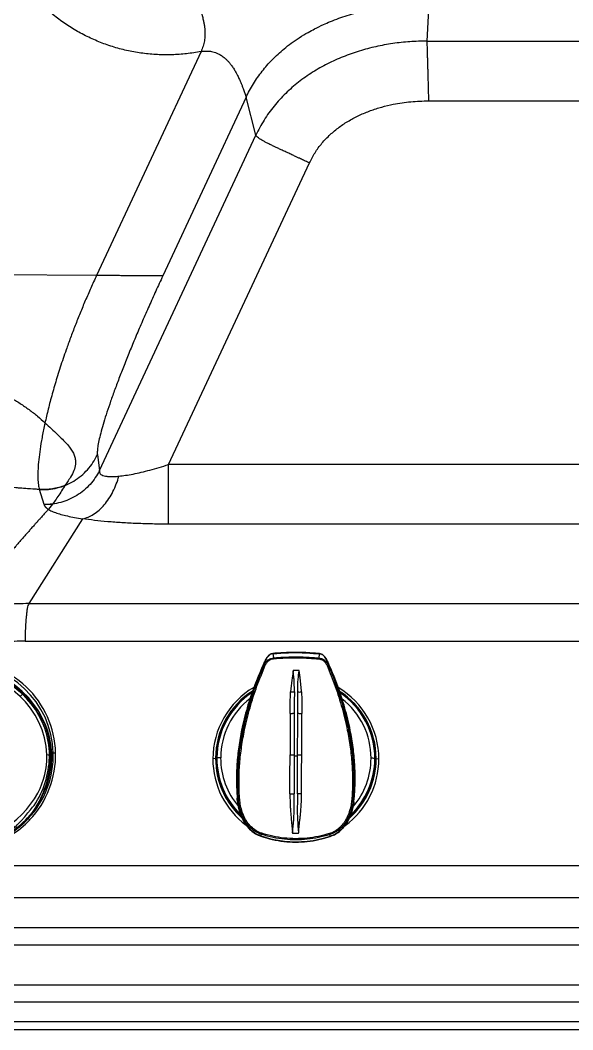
# Model space of a CAD drawing. Extents: x 943 to 1030, y 781 to 934.
# Drawn here: x 973.1 to 986.79, y 803.35 to 828.39 of the extents above; entities that cross this region are included whole.
import ezdxf

# ---------------------------------------------------------------- set-up
doc = ezdxf.new("R2010")
doc.units = 0
doc.header["$MEASUREMENT"] = 0
doc.layers.add('1', color=4, linetype='Continuous')
doc.layers.add('DIM', color=3, linetype='Continuous')

# ---------------------------------------------------------------- blocks, each defined once
blk = doc.blocks.new('DV')
at = {"layer": '1', "linetype": 'Continuous', "lineweight": 25}
for p, q in [((166.315, 80.099), (166.326, 79.993)), ((167.457, 79.99), (167.468, 80.095)), ((166.079, 79.819), (166.076, 79.82)), ((166.095, 79.818), (166.079, 79.819)), ((167.686, 79.812), (167.703, 79.814)), ((167.703, 79.814), (167.705, 79.814)), ((164.895, 77.502), (164.826, 77.488)), ((164.916, 77.512), (164.895, 77.508)), ((164.924, 77.513), (164.925, 77.513)), ((168.841, 77.5), (168.842, 77.499)), ((168.872, 77.495), (168.85, 77.5)), ((168.872, 77.502), (168.94, 77.488)), ((165.428, 76.517), (165.439, 76.432)), ((165.428, 76.517), (165.428, 76.516)), ((165.428, 76.516), (165.428, 76.516)), ((165.437, 76.52), (165.434, 76.519)), ((165.455, 76.526), (165.437, 76.52)), ((165.437, 76.432), (165.438, 76.431)), ((168.322, 76.51), (168.304, 76.517)), ((168.32, 76.427), (168.331, 76.507)), ((168.322, 76.51), (168.325, 76.509)), ((168.322, 76.426), (168.322, 76.427)), ((168.331, 76.506), (168.331, 76.506)), ((166.02, 75.579), (166.031, 75.616)), ((166.951, 75.639), (166.802, 75.64)), ((167.733, 75.573), (167.722, 75.611)), ((166.018, 75.572), (166.018, 75.571)), ((167.735, 75.566), (167.735, 75.565))]:
    blk.add_line(p, q, dxfattribs=at)
for centre, radius, start, end in [((166.83, 80.015), 0.505, 182.4763, 184.8952), ((166.949, 80.015), 0.509, 354.7119, 357.1113), ((166.092, 79.743), 0.0749, 62.9641, 87.7604), ((167.689, 79.737), 0.0749, 91.8444, 116.6436), ((166.88, 77.488), 2.054, 120.2369, 179.9842), ((166.88, 77.501), 1.985, 122.2296, 179.9864), ((166.88, 77.501), 1.985, 122.2143, 179.8051), ((166.88, 77.505), 1.964, 123.0293, 179.8054), ((166.88, 77.505), 1.956, 123.3355, 179.792), ((166.88, 77.506), 1.954, 123.3899, 179.792), ((166.886, 77.488), 2.054, 0.0147, 59.4202), ((166.886, 77.501), 1.985, 0.0135, 57.32), ((166.886, 77.501), 1.985, 359.8322, 57.3081), ((166.886, 77.505), 1.964, 359.832, 56.6617), ((166.886, 77.505), 1.956, 359.8183, 56.325), ((166.886, 77.506), 1.954, 359.8183, 56.2654), ((166.88, 77.51), 1.859, 127.3862, 179.7952), ((166.886, 77.51), 1.859, 359.8174, 52.3351), ((166.879, 77.489), 2.053, 180.0117, 233.2396), ((166.879, 77.502), 1.985, 179.8272, 228.1698), ((166.879, 77.502), 1.985, 180.0085, 228.1965), ((166.879, 77.506), 1.963, 179.8268, 226.5217), ((166.879, 77.506), 1.955, 179.813, 225.6786), ((165.002, 76.736), 0.781, 88.6136, 95.5978), ((166.879, 77.506), 1.954, 179.813, 225.5748), ((166.879, 77.51), 1.859, 179.8113, 220.2997), ((166.887, 77.489), 2.053, 306.4048, 359.9882), ((166.887, 77.502), 1.985, 311.8154, 359.9915), ((166.887, 77.502), 1.985, 311.7948, 359.8103), ((166.887, 77.506), 1.964, 312.9802, 359.8106), ((166.887, 77.506), 1.954, 313.6278, 359.7972), ((166.887, 77.506), 1.955, 313.7279, 359.7972), ((166.887, 77.51), 1.859, 319.6043, 359.7996), ((168.759, 76.722), 0.782, 84.0165, 90.9963), ((165.464, 76.803), 0.276, 268.2188, 274.7708), ((168.297, 76.793), 0.277, 264.8422, 271.3928), ((166.37, 75.536), 0.349, 161.9807, 166.6446), ((167.38, 75.532), 0.352, 12.9954, 17.6299), ((166.885, 78.086), 2.652, 250.9584, 288.6531)]:
    blk.add_arc(centre, radius, start, end, dxfattribs=at)
for points, knots in [([(167.469, 80.1), (167.341, 80.11), (167.085, 80.131), (166.699, 80.132), (166.443, 80.113), (166.315, 80.104)], [0, 0, 0, 0, 0.333334, 0.666666, 1, 1, 1, 1]), ([(166.315, 80.099), (166.443, 80.109), (166.699, 80.128), (167.085, 80.126), (167.34, 80.106), (167.468, 80.095)], [0, 0, 0, 0, 0.333567, 0.666433, 1, 1, 1, 1]), ([(166.315, 80.104), (166.298, 80.1), (166.264, 80.094), (166.207, 80.058), (166.154, 79.995), (166.11, 79.908), (166.084, 79.85), (166.071, 79.821)], [0, 0, 0, 0, 0.1296931, 0.2583196, 0.5098568, 0.7564497, 1, 1, 1, 1]), ([(166.315, 80.099), (166.3, 80.096), (166.268, 80.09), (166.227, 80.065), (166.191, 80.032), (166.159, 79.989), (166.131, 79.939), (166.104, 79.881), (166.086, 79.841), (166.076, 79.82)], [0, 0, 0, 0, 0.121666, 0.249536, 0.36718, 0.49951, 0.661947, 0.814942, 1, 1, 1, 1]), ([(166.095, 79.818), (166.11, 79.847), (166.138, 79.901), (166.202, 79.954), (166.265, 79.983), (166.306, 79.99), (166.326, 79.993)], [0, 0, 0, 0, 0.322452, 0.598474, 0.799022, 1, 1, 1, 1]), ([(166.126, 79.81), (166.138, 79.832), (166.16, 79.877), (166.21, 79.929), (166.268, 79.962), (166.307, 79.969), (166.327, 79.972)], [0, 0, 0, 0, 0.2817241, 0.5601293, 0.7795269, 1, 1, 1, 1]), ([(166.315, 80.097), (166.315, 80.099), (166.315, 80.102), (166.315, 80.104), (166.315, 80.104), (166.315, 80.104)], [0, 0, 0, 0, 0.592341, 0.841526, 1, 1, 1, 1]), ([(166.326, 79.993), (166.365, 79.997), (166.45, 80.005), (166.591, 80.013), (166.764, 80.02), (166.959, 80.02), (167.154, 80.014), (167.32, 80.003), (167.416, 79.994), (167.457, 79.99)], [0, 0, 0, 0, 0.103409, 0.228154, 0.374248, 0.560711, 0.743958, 0.890377, 1, 1, 1, 1]), ([(166.327, 79.972), (166.432, 79.98), (166.642, 79.996), (167.02, 80.001), (167.29, 79.981), (167.455, 79.968)], [0, 0, 0, 0, 0.280023, 0.560051, 1, 1, 1, 1]), ([(167.455, 79.968), (167.472, 79.965), (167.512, 79.958), (167.57, 79.926), (167.621, 79.872), (167.644, 79.828), (167.655, 79.804)], [0, 0, 0, 0, 0.1897963, 0.4446309, 0.7136823, 1, 1, 1, 1]), ([(167.457, 79.989), (167.476, 79.986), (167.515, 79.98), (167.563, 79.958), (167.599, 79.933), (167.621, 79.913), (167.654, 79.876), (167.671, 79.842), (167.686, 79.812)], [0, 0, 0, 0, 0.191711, 0.382754, 0.51862, 0.620987, 0.67746, 1, 1, 1, 1]), ([(167.468, 80.094), (167.468, 80.095), (167.469, 80.098), (167.469, 80.1), (167.469, 80.1), (167.469, 80.1)], [0, 0, 0, 0, 0.592225, 0.841483, 1, 1, 1, 1]), ([(167.705, 79.814), (167.696, 79.836), (167.678, 79.876), (167.651, 79.934), (167.623, 79.984), (167.592, 80.027), (167.562, 80.055), (167.536, 80.073), (167.507, 80.088), (167.484, 80.092), (167.468, 80.095)], [0, 0, 0, 0, 0.185139, 0.337997, 0.500348, 0.632707, 0.750256, 0.815704, 0.878396, 1, 1, 1, 1]), ([(167.711, 79.816), (167.698, 79.845), (167.672, 79.903), (167.629, 79.99), (167.576, 80.054), (167.519, 80.09), (167.486, 80.096), (167.469, 80.1)], [0, 0, 0, 0, 0.243547, 0.490143, 0.741681, 0.870306, 1, 1, 1, 1]), ([(166.071, 79.821), (165.996, 79.647), (165.847, 79.3), (165.67, 78.761), (165.544, 78.256), (165.463, 77.79), (165.419, 77.367), (165.403, 76.942), (165.42, 76.658), (165.428, 76.517)], [0, 0, 0, 0, 0.1666097, 0.3332423, 0.4998927, 0.624886, 0.7499141, 0.8749494, 1, 1, 1, 1]), ([(166.076, 79.82), (166.013, 79.674), (165.886, 79.382), (165.729, 78.931), (165.599, 78.471), (165.5, 77.996), (165.435, 77.51), (165.406, 77.014), (165.425, 76.684), (165.434, 76.519)], [0, 0, 0, 0, 0.140207, 0.280852, 0.42152, 0.561898, 0.708441, 0.854417, 1, 1, 1, 1]), ([(165.455, 76.526), (165.451, 76.594), (165.444, 76.729), (165.442, 76.93), (165.446, 77.13), (165.457, 77.327), (165.473, 77.523), (165.496, 77.716), (165.524, 77.908), (165.573, 78.186), (165.653, 78.547), (165.779, 78.985), (165.925, 79.409), (166.039, 79.682), (166.095, 79.818)], [0, 0, 0, 0, 0.0598715, 0.1191931, 0.1780014, 0.2363253, 0.2941862, 0.3515996, 0.4085752, 0.465118, 0.6011645, 0.7357735, 0.8687888, 1, 1, 1, 1]), ([(165.487, 76.527), (165.48, 76.668), (165.468, 76.95), (165.488, 77.373), (165.535, 77.793), (165.617, 78.256), (165.741, 78.758), (165.913, 79.293), (166.055, 79.637), (166.126, 79.81)], [0, 0, 0, 0, 0.124941, 0.249901, 0.374879, 0.499878, 0.666555, 0.833265, 1, 1, 1, 1]), ([(166.091, 79.814), (166.09, 79.814), (166.088, 79.815), (166.084, 79.816), (166.078, 79.818), (166.073, 79.82), (166.071, 79.821), (166.071, 79.821), (166.071, 79.821)], [0, 0, 0, 0, 0.0543809, 0.1480036, 0.4794721, 0.8239281, 0.9315517, 1, 1, 1, 1]), ([(166.814, 79.677), (166.814, 79.676), (166.814, 79.674), (166.814, 79.664), (166.81, 79.586), (166.775, 79.415), (166.761, 79.248), (166.753, 79.151)], [0, 0, 0, 0, 0.001608, 0.01565, 0.055891, 0.446078, 1, 1, 1, 1]), ([(166.816, 79.684), (166.816, 79.683), (166.816, 79.68), (166.815, 79.678), (166.814, 79.677)], [0, 0, 0, 0, 0.486281, 1, 1, 1, 1]), ([(166.846, 79.149), (166.846, 79.202), (166.846, 79.299), (166.841, 79.429), (166.832, 79.527), (166.823, 79.595), (166.818, 79.637), (166.816, 79.661), (166.815, 79.673), (166.815, 79.675), (166.815, 79.676), (166.814, 79.676), (166.814, 79.677), (166.814, 79.677), (166.814, 79.677)], [0, 0, 0, 0, 0.29921, 0.548793, 0.745255, 0.856192, 0.935511, 0.983296, 0.995489, 0.998696, 0.999583, 0.999849, 0.999939, 1, 1, 1, 1]), ([(166.965, 79.684), (166.94, 79.684), (166.89, 79.684), (166.841, 79.684), (166.816, 79.684)], [0, 0, 0, 0, 0.5000003, 1, 1, 1, 1]), ([(166.931, 79.149), (166.931, 79.255), (166.93, 79.431), (166.955, 79.606), (166.965, 79.676)], [0, 0, 0, 0, 0.6006265, 1, 1, 1, 1]), ([(166.965, 79.676), (166.965, 79.677), (166.965, 79.68), (166.965, 79.682), (166.965, 79.684)], [0, 0, 0, 0, 0.5, 1, 1, 1, 1]), ([(167.024, 79.15), (167.014, 79.261), (167.001, 79.413), (166.976, 79.58), (166.969, 79.64), (166.967, 79.662), (166.966, 79.669), (166.966, 79.673), (166.965, 79.675), (166.965, 79.676)], [0, 0, 0, 0, 0.632717, 0.860019, 0.958232, 0.975916, 0.985986, 0.994959, 1, 1, 1, 1]), ([(167.655, 79.804), (167.725, 79.632), (167.865, 79.287), (168.033, 78.75), (168.154, 78.248), (168.233, 77.784), (168.276, 77.363), (168.294, 76.94), (168.28, 76.659), (168.272, 76.518)], [0, 0, 0, 0, 0.16674, 0.333451, 0.500131, 0.625133, 0.750114, 0.87507, 1, 1, 1, 1]), ([(167.686, 79.812), (167.721, 79.729), (167.79, 79.563), (167.885, 79.307), (167.972, 79.05), (168.036, 78.835), (168.084, 78.663), (168.117, 78.533), (168.148, 78.401), (168.177, 78.268), (168.204, 78.134), (168.248, 77.885), (168.297, 77.515), (168.328, 77.019), (168.312, 76.685), (168.304, 76.517)], [0, 0, 0, 0, 0.080377, 0.161273, 0.242636, 0.321508, 0.361032, 0.400751, 0.440661, 0.480759, 0.521043, 0.561511, 0.704797, 0.850853, 1, 1, 1, 1]), ([(167.691, 79.808), (167.691, 79.809), (167.693, 79.809), (167.697, 79.811), (167.703, 79.813), (167.708, 79.815), (167.711, 79.816), (167.711, 79.816), (167.711, 79.816)], [0, 0, 0, 0, 0.054378, 0.147995, 0.479459, 0.823924, 0.93155, 1, 1, 1, 1]), ([(168.325, 76.509), (168.334, 76.648), (168.353, 76.929), (168.34, 77.35), (168.3, 77.774), (168.223, 78.24), (168.1, 78.748), (167.927, 79.29), (167.779, 79.64), (167.705, 79.814)], [0, 0, 0, 0, 0.122832, 0.248396, 0.371902, 0.49825, 0.66532, 0.832791, 1, 1, 1, 1]), ([(168.331, 76.507), (168.34, 76.649), (168.359, 76.932), (168.346, 77.357), (168.305, 77.781), (168.227, 78.247), (168.104, 78.753), (167.931, 79.293), (167.784, 79.642), (167.711, 79.816)], [0, 0, 0, 0, 0.12505, 0.250086, 0.375115, 0.500104, 0.666758, 0.833391, 1, 1, 1, 1]), ([(166.741, 78.618), (166.741, 78.707), (166.741, 78.885), (166.749, 79.062), (166.753, 79.151)], [0, 0, 0, 0, 0.500184, 1, 1, 1, 1]), ([(166.753, 79.151), (166.77, 79.15), (166.804, 79.148), (166.832, 79.149), (166.846, 79.149)], [0, 0, 0, 0, 0.500027, 1, 1, 1, 1]), ([(166.846, 79.149), (166.845, 79.046), (166.845, 78.871), (166.844, 78.694), (166.844, 78.622)], [0, 0, 0, 0, 0.594026, 1, 1, 1, 1]), ([(166.929, 78.622), (166.93, 78.694), (166.93, 78.871), (166.931, 79.046), (166.931, 79.149)], [0, 0, 0, 0, 0.407814, 1, 1, 1, 1]), ([(166.931, 79.149), (166.945, 79.149), (166.973, 79.147), (167.007, 79.149), (167.024, 79.15)], [0, 0, 0, 0, 0.499972, 1, 1, 1, 1]), ([(167.024, 79.15), (167.027, 79.061), (167.034, 78.884), (167.033, 78.706), (167.032, 78.617)], [0, 0, 0, 0, 0.499816, 1, 1, 1, 1]), ([(166.741, 78.618), (166.741, 78.447), (166.74, 78.106), (166.739, 77.763), (166.738, 77.592)], [0, 0, 0, 0, 0.499872, 1, 1, 1, 1]), ([(166.741, 78.618), (166.751, 78.618), (166.77, 78.618), (166.797, 78.619), (166.823, 78.62), (166.837, 78.622), (166.844, 78.622)], [0, 0, 0, 0, 0.247844, 0.500004, 0.752163, 1, 1, 1, 1]), ([(166.844, 78.622), (166.843, 78.451), (166.842, 78.109), (166.841, 77.765), (166.84, 77.593)], [0, 0, 0, 0, 0.499962, 1, 1, 1, 1]), ([(166.926, 77.593), (166.927, 77.765), (166.928, 78.109), (166.929, 78.451), (166.929, 78.622)], [0, 0, 0, 0, 0.500038, 1, 1, 1, 1]), ([(166.929, 78.622), (166.937, 78.621), (166.951, 78.62), (166.976, 78.618), (167.003, 78.617), (167.022, 78.617), (167.032, 78.617)], [0, 0, 0, 0, 0.24784, 0.500001, 0.75216, 1, 1, 1, 1]), ([(167.028, 77.591), (167.029, 77.762), (167.03, 78.105), (167.031, 78.446), (167.032, 78.617)], [0, 0, 0, 0, 0.500128, 1, 1, 1, 1]), ([(166.736, 76.626), (166.736, 76.706), (166.736, 76.867), (166.737, 77.109), (166.738, 77.351), (166.738, 77.512), (166.738, 77.592)], [0, 0, 0, 0, 0.250062, 0.50009, 0.750073, 1, 1, 1, 1]), ([(166.738, 77.592), (166.748, 77.592), (166.766, 77.592), (166.794, 77.592), (166.819, 77.593), (166.833, 77.593), (166.84, 77.593)], [0, 0, 0, 0, 0.247841, 0.499996, 0.752155, 1, 1, 1, 1]), ([(166.84, 77.56), (166.84, 77.404), (166.839, 77.092), (166.838, 76.78), (166.837, 76.624)], [0, 0, 0, 0, 0.500057, 1, 1, 1, 1]), ([(166.84, 77.593), (166.84, 77.588), (166.84, 77.577), (166.84, 77.566), (166.84, 77.56)], [0, 0, 0, 0, 0.499999, 1, 1, 1, 1]), ([(166.926, 77.56), (166.92, 77.56), (166.907, 77.561), (166.883, 77.561), (166.859, 77.561), (166.846, 77.56), (166.84, 77.56)], [0, 0, 0, 0, 0.2502413, 0.4999946, 0.749751, 1, 1, 1, 1]), ([(166.922, 76.624), (166.923, 76.753), (166.923, 77.065), (166.925, 77.377), (166.926, 77.56)], [0, 0, 0, 0, 0.413101, 1, 1, 1, 1]), ([(166.926, 77.56), (166.926, 77.566), (166.926, 77.577), (166.926, 77.588), (166.926, 77.593)], [0, 0, 0, 0, 0.591867, 1, 1, 1, 1]), ([(166.926, 77.593), (166.933, 77.593), (166.947, 77.592), (166.973, 77.592), (167, 77.591), (167.019, 77.591), (167.028, 77.591)], [0, 0, 0, 0, 0.247848, 0.500009, 0.752163, 1, 1, 1, 1]), ([(167.024, 76.625), (167.024, 76.786), (167.026, 77.108), (167.027, 77.43), (167.028, 77.591)], [0, 0, 0, 0, 0.499987, 1, 1, 1, 1]), ([(166.736, 76.626), (166.736, 76.588), (166.737, 76.497), (166.74, 76.391), (166.744, 76.306), (166.747, 76.255), (166.751, 76.201), (166.755, 76.145), (166.76, 76.086), (166.765, 76.029), (166.77, 75.976), (166.775, 75.925), (166.781, 75.872), (166.786, 75.814), (166.792, 75.758), (166.796, 75.713), (166.798, 75.686), (166.799, 75.672), (166.801, 75.662), (166.802, 75.656), (166.802, 75.654)], [0, 0, 0, 0, 0.117491, 0.278071, 0.327172, 0.379197, 0.434167, 0.492133, 0.553178, 0.617395, 0.666399, 0.71845, 0.773533, 0.831571, 0.898213, 0.948337, 0.969624, 0.982103, 0.993555, 1, 1, 1, 1]), ([(166.736, 76.626), (166.745, 76.626), (166.764, 76.626), (166.791, 76.626), (166.816, 76.625), (166.83, 76.624), (166.837, 76.624)], [0, 0, 0, 0, 0.247871, 0.499983, 0.752103, 1, 1, 1, 1]), ([(166.802, 75.654), (166.814, 75.763), (166.838, 75.979), (166.839, 76.301), (166.838, 76.517), (166.837, 76.624)], [0, 0, 0, 0, 0.3382385, 0.6703769, 1, 1, 1, 1]), ([(166.922, 76.624), (166.921, 76.517), (166.919, 76.301), (166.917, 75.979), (166.94, 75.763), (166.951, 75.654)], [0, 0, 0, 0, 0.3296087, 0.6617293, 1, 1, 1, 1]), ([(167.024, 76.625), (167.014, 76.625), (166.996, 76.625), (166.969, 76.625), (166.943, 76.625), (166.929, 76.624), (166.922, 76.624)], [0, 0, 0, 0, 0.247915, 0.499992, 0.752096, 1, 1, 1, 1]), ([(166.951, 75.654), (166.951, 75.654), (166.951, 75.654), (166.951, 75.655), (166.952, 75.656), (166.953, 75.661), (166.953, 75.67), (166.955, 75.701), (166.958, 75.761), (166.966, 75.847), (166.977, 75.941), (166.986, 76.012), (166.992, 76.058), (166.994, 76.074), (166.995, 76.081), (166.995, 76.084), (166.995, 76.085), (166.995, 76.087), (166.996, 76.092), (166.998, 76.114), (167.001, 76.146), (167.005, 76.188), (167.008, 76.232), (167.012, 76.283), (167.017, 76.371), (167.022, 76.486), (167.023, 76.581), (167.024, 76.625)], [0, 0, 0, 0, 0.000307, 0.000689, 0.002359, 0.00487, 0.015779, 0.029763, 0.09972, 0.203574, 0.296344, 0.391473, 0.424042, 0.436567, 0.441729, 0.445635, 0.445762, 0.446903, 0.450191, 0.462825, 0.512269, 0.54904, 0.593832, 0.646659, 0.707558, 0.864827, 1, 1, 1, 1]), ([(165.45, 76.52), (165.449, 76.52), (165.447, 76.52), (165.443, 76.519), (165.439, 76.519), (165.435, 76.518), (165.431, 76.518), (165.428, 76.517), (165.428, 76.517), (165.428, 76.517)], [0, 0, 0, 0, 0.062721, 0.178453, 0.3589, 0.571342, 0.774817, 0.916592, 1, 1, 1, 1]), ([(166.018, 75.571), (165.972, 75.59), (165.881, 75.627), (165.763, 75.718), (165.663, 75.827), (165.583, 75.951), (165.522, 76.086), (165.476, 76.226), (165.444, 76.37), (165.434, 76.467), (165.428, 76.516)], [0, 0, 0, 0, 0.125044, 0.250094, 0.375146, 0.50018, 0.625173, 0.75013, 0.875068, 1, 1, 1, 1]), ([(165.434, 76.519), (165.443, 76.446), (165.461, 76.302), (165.523, 76.091), (165.613, 75.908), (165.729, 75.76), (165.861, 75.647), (165.967, 75.601), (166.02, 75.579)], [0, 0, 0, 0, 0.186823, 0.373594, 0.560241, 0.706896, 0.853471, 1, 1, 1, 1]), ([(165.439, 76.432), (165.441, 76.412), (165.449, 76.343), (165.476, 76.228), (165.521, 76.088), (165.583, 75.954), (165.662, 75.829), (165.762, 75.72), (165.881, 75.629), (165.972, 75.591), (166.018, 75.572)], [0, 0, 0, 0, 0.055894, 0.190238, 0.324714, 0.459388, 0.594285, 0.729391, 0.864652, 1, 1, 1, 1]), ([(166.031, 75.616), (166.021, 75.62), (166.001, 75.626), (165.97, 75.639), (165.938, 75.654), (165.905, 75.671), (165.871, 75.692), (165.822, 75.725), (165.767, 75.771), (165.711, 75.83), (165.668, 75.883), (165.634, 75.933), (165.605, 75.983), (165.577, 76.037), (165.551, 76.094), (165.528, 76.155), (165.507, 76.222), (165.486, 76.302), (165.466, 76.405), (165.459, 76.483), (165.455, 76.526)], [0, 0, 0, 0, 0.026734, 0.05551, 0.086329, 0.119188, 0.154085, 0.191024, 0.273369, 0.344173, 0.403429, 0.451129, 0.502395, 0.555558, 0.610627, 0.667594, 0.726459, 0.794343, 0.885537, 1, 1, 1, 1]), ([(166.038, 75.644), (165.99, 75.663), (165.895, 75.701), (165.773, 75.8), (165.674, 75.919), (165.597, 76.057), (165.541, 76.207), (165.503, 76.365), (165.492, 76.473), (165.487, 76.527)], [0, 0, 0, 0, 0.139308, 0.278769, 0.4184847, 0.5585135, 0.7054911, 0.8526923, 1, 1, 1, 1]), ([(168.272, 76.518), (168.268, 76.473), (168.259, 76.383), (168.236, 76.279), (168.215, 76.205), (168.2, 76.16), (168.184, 76.116), (168.166, 76.072), (168.145, 76.029), (168.128, 75.996), (168.111, 75.966), (168.096, 75.942), (168.077, 75.914), (168.06, 75.89), (168.041, 75.865), (168.023, 75.844), (168.006, 75.824), (167.988, 75.806), (167.969, 75.788), (167.951, 75.771), (167.933, 75.756), (167.919, 75.745), (167.907, 75.736), (167.894, 75.726), (167.87, 75.71), (167.845, 75.695), (167.823, 75.683), (167.8, 75.672), (167.765, 75.655), (167.734, 75.645), (167.715, 75.638)], [0, 0, 0, 0, 0.121738, 0.246175, 0.288264, 0.330644, 0.373316, 0.416275, 0.459522, 0.503054, 0.517225, 0.55208, 0.581869, 0.606444, 0.633517, 0.665247, 0.681873, 0.705344, 0.735653, 0.751528, 0.772695, 0.799151, 0.8006, 0.812958, 0.843012, 0.878142, 0.893465, 0.910822, 0.946336, 1, 1, 1, 1]), ([(168.304, 76.517), (168.301, 76.488), (168.297, 76.437), (168.286, 76.368), (168.274, 76.307), (168.256, 76.233), (168.23, 76.148), (168.193, 76.056), (168.14, 75.951), (168.076, 75.857), (167.999, 75.774), (167.931, 75.716), (167.862, 75.67), (167.801, 75.64), (167.756, 75.622), (167.732, 75.614), (167.722, 75.611)], [0, 0, 0, 0, 0.0749857, 0.1343119, 0.1848064, 0.2384733, 0.3318372, 0.4187584, 0.4992174, 0.6392472, 0.7158639, 0.7968303, 0.872882, 0.9321002, 0.9744779, 1, 1, 1, 1]), ([(167.733, 75.573), (167.778, 75.591), (167.869, 75.628), (167.987, 75.718), (168.087, 75.825), (168.167, 75.948), (168.229, 76.081), (168.275, 76.221), (168.308, 76.364), (168.319, 76.461), (168.325, 76.509)], [0, 0, 0, 0, 0.1248922, 0.2498073, 0.3747592, 0.4997555, 0.624788, 0.7498468, 0.8749209, 1, 1, 1, 1]), ([(167.735, 75.566), (167.781, 75.584), (167.873, 75.622), (167.991, 75.712), (168.092, 75.821), (168.173, 75.945), (168.235, 76.078), (168.281, 76.218), (168.309, 76.335), (168.317, 76.405), (168.32, 76.427)], [0, 0, 0, 0, 0.134749, 0.269409, 0.403914, 0.538211, 0.672286, 0.806163, 0.939908, 1, 1, 1, 1]), ([(168.32, 76.426), (168.317, 76.404), (168.309, 76.333), (168.28, 76.216), (168.235, 76.076), (168.172, 75.943), (168.091, 75.819), (167.991, 75.71), (167.872, 75.621), (167.781, 75.583), (167.735, 75.565)], [0, 0, 0, 0, 0.0605299, 0.1946718, 0.3288424, 0.4630469, 0.5972718, 0.7315059, 0.8657441, 1, 1, 1, 1]), ([(168.309, 76.51), (168.31, 76.51), (168.312, 76.51), (168.316, 76.51), (168.323, 76.509), (168.328, 76.508), (168.331, 76.507), (168.331, 76.507), (168.331, 76.507)], [0, 0, 0, 0, 0.05438, 0.147997, 0.479463, 0.823926, 0.931552, 1, 1, 1, 1]), ([(167.722, 75.611), (167.63, 75.585), (167.447, 75.533), (167.166, 75.492), (166.885, 75.477), (166.602, 75.492), (166.314, 75.534), (166.126, 75.589), (166.031, 75.616)], [0, 0, 0, 0, 0.16769, 0.332135, 0.49348, 0.658077, 0.826864, 1, 1, 1, 1]), ([(167.715, 75.638), (167.624, 75.612), (167.442, 75.561), (167.16, 75.52), (166.876, 75.506), (166.592, 75.522), (166.311, 75.565), (166.129, 75.617), (166.038, 75.644)], [0, 0, 0, 0, 0.166664, 0.333326, 0.499994, 0.666671, 0.833344, 1, 1, 1, 1]), ([(166.802, 75.654), (166.802, 75.652), (166.802, 75.647), (166.802, 75.642), (166.802, 75.64)], [0, 0, 0, 0, 0.5, 1, 1, 1, 1]), ([(166.951, 75.639), (166.951, 75.642), (166.951, 75.647), (166.951, 75.651), (166.951, 75.654)], [0, 0, 0, 0, 0.5, 1, 1, 1, 1]), ([(167.945, 75.683), (167.944, 75.682), (167.941, 75.68), (167.938, 75.677), (167.935, 75.676)], [0, 0, 0, 0, 0.352296, 1, 1, 1, 1]), ([(166.018, 75.572), (166.11, 75.543), (166.296, 75.485), (166.585, 75.438), (166.876, 75.421), (167.167, 75.436), (167.456, 75.481), (167.642, 75.538), (167.735, 75.566)], [0, 0, 0, 0, 0.166667, 0.333333, 0.5, 0.666668, 0.833333, 1, 1, 1, 1]), ([(167.735, 75.565), (167.642, 75.537), (167.456, 75.48), (167.167, 75.435), (166.876, 75.42), (166.585, 75.437), (166.296, 75.484), (166.11, 75.542), (166.018, 75.571)], [0, 0, 0, 0, 0.16667, 0.33333, 0.499991, 0.666649, 0.83332, 1, 1, 1, 1])]:
    blk.add_open_spline(points, degree=3, knots=knots, dxfattribs=at)
blk = doc.blocks.new('1930476 TOP VIEW')
at = {"layer": '1', "color": 3, "linetype": 'Continuous', "lineweight": 25}
for p, q in [((-0.06, 2.27), (-0.061, 2.336)), ((1.461, 1.451), (1.516, 1.51)), ((2.336, 0.06), (2.336, 0.06)), ((-2.335, -0.064), (-2.335, -0.064)), ((-2.194, -0.241), (-2.207, -0.122)), ((-2.18, -0.119), (-2.17, -0.24)), ((2.183, -0.053), (2.184, -0.004)), ((2.211, -0.005), (2.209, -0.054)), ((-1.572, -1.659), (-1.605, -1.694)), ((1.693, -1.607), (1.658, -1.574)), ((-0.897, -2.088), (-1.087, -1.993)), ((1.192, -1.933), (1.007, -2.038)), ((1.017, -2.051), (1.204, -1.947)), ((1.204, -1.947), (1.227, -1.985)), ((-1.12, -2.047), (-1.099, -2.008)), ((-1.09, -2.012), (-1.111, -2.051)), ((-1.111, -2.051), (-1.111, -2.051)), ((-1.09, -2.012), (-0.907, -2.102)), ((0.378, -2.305), (0.361, -2.33))]:
    blk.add_line(p, q, dxfattribs=at)
at = {"layer": '1', "color": 3, "linetype": 'Continuous', "lineweight": 25, "flags": 128}
for points in [[(-0.058, 2.195), (-0.058, 2.214), (-0.059, 2.234), (-0.059, 2.251), (-0.06, 2.265), (-0.06, 2.27)], [(-0.058, 2.195), (-0.271, 2.178), (-0.481, 2.139), (-0.619, 2.101), (-0.756, 2.053), (-0.892, 1.996), (-1.082, 1.897), (-1.262, 1.781), (-1.431, 1.649), (-1.589, 1.499), (-1.707, 1.37), (-1.813, 1.234), (-1.909, 1.091), (-1.993, 0.942), (-2.066, 0.787), (-2.143, 0.579), (-2.198, 0.368), (-2.23, 0.155), (-2.24, -0.061)], [(-2.133, 0.564), (-2.056, 0.782), (-1.956, 0.991), (-1.831, 1.192), (-1.69, 1.375), (-1.53, 1.542), (-1.352, 1.694), (-1.209, 1.797), (-1.06, 1.887), (-0.905, 1.966), (-0.744, 2.032), (-0.519, 2.102), (-0.29, 2.147), (-0.059, 2.166), (0.173, 2.16), (0.404, 2.128), (0.633, 2.07), (0.851, 1.99), (1.059, 1.889), (1.258, 1.766), (1.4, 1.661), (1.531, 1.546), (1.653, 1.422), (1.765, 1.289), (1.901, 1.095), (2.013, 0.891), (2.101, 0.676)], [(2.241, 0.058), (2.219, 0.273), (2.176, 0.484), (2.135, 0.623), (2.083, 0.76), (2.022, 0.895), (1.919, 1.083), (1.799, 1.26), (1.662, 1.427), (1.508, 1.582), (1.376, 1.696), (1.238, 1.798), (1.093, 1.89), (0.943, 1.971), (0.786, 2.04), (0.578, 2.112), (0.368, 2.162), (0.156, 2.189), (-0.058, 2.195)], [(2.277, 0.059), (2.31, 0.059), (2.336, 0.06)], [(-2.276, -0.062), (-2.309, -0.063), (-2.335, -0.064)], [(-2.17, -0.24), (-2.168, -0.252), (-2.167, -0.265)], [(1.326, -1.784), (1.356, -1.757), (1.387, -1.728), (1.419, -1.697), (1.451, -1.663), (1.488, -1.622), (1.52, -1.589), (1.536, -1.571), (1.574, -1.526), (1.65, -1.433), (1.713, -1.355), (1.764, -1.293), (1.803, -1.247)], [(-1.55, -1.641), (-1.672, -1.51), (-1.783, -1.371)], [(-1.734, -1.341), (-1.626, -1.478), (-1.509, -1.607)], [(1.854, -1.275), (1.751, -1.42), (1.636, -1.557)], [(-1.26, -1.884), (-1.41, -1.769), (-1.551, -1.641)], [(-1.509, -1.607), (-1.366, -1.742), (-1.229, -1.851)], [(-1.087, -1.993), (-1.175, -1.94), (-1.26, -1.884)], [(-1.229, -1.851), (-1.147, -1.908), (-1.062, -1.96)], [(-1.062, -1.96), (-0.97, -2.011), (-0.876, -2.056)], [(0.984, -2.007), (1.076, -1.956), (1.164, -1.902)], [(1.164, -1.902), (1.246, -1.845), (1.326, -1.784)], [(-1.111, -2.051), (-1.116, -2.049), (-1.12, -2.047)], [(-1.099, -2.008), (-1.094, -2.01), (-1.09, -2.012)], [(-0.564, -2.221), (-0.736, -2.169), (-0.907, -2.102)], [(-0.876, -2.056), (-0.722, -2.12), (-0.563, -2.172)], [(-0.563, -2.172), (-0.515, -2.185), (-0.472, -2.196), (-0.447, -2.203), (-0.424, -2.209), (-0.404, -2.214), (-0.372, -2.223), (-0.338, -2.234), (-0.301, -2.245), (-0.252, -2.261), (-0.218, -2.276), (-0.196, -2.29), (-0.188, -2.304)], [(0.31, -2.291), (0.314, -2.282), (0.323, -2.273), (0.339, -2.263), (0.372, -2.247), (0.416, -2.229), (0.468, -2.21), (0.528, -2.189), (0.594, -2.167), (0.661, -2.144)], [(0.661, -2.144), (0.826, -2.082), (0.984, -2.007)], [(-0.188, -2.304), (-0.187, -2.329), (-0.185, -2.348)], [(0.31, -2.335), (0.31, -2.31), (0.31, -2.291)]]:
    blk.add_lwpolyline(points, dxfattribs=at)
at = {"layer": '1', "color": 4, "linetype": 'Continuous', "lineweight": 25, "flags": 128}
for points in [[(1.246, -1.697), (1.376, -1.59), (1.498, -1.475), (1.612, -1.351), (1.717, -1.219), (1.811, -1.082), (1.894, -0.939), (1.95, -0.827), (1.998, -0.712), (2.038, -0.597), (2.07, -0.48), (2.102, -0.318), (2.119, -0.155), (2.119, 0.007)], [(-2.116, -0.105), (-2.111, -0.226), (-2.096, -0.348), (-2.073, -0.468), (-2.041, -0.589), (-1.988, -0.742), (-1.921, -0.891), (-1.841, -1.038), (-1.751, -1.176), (-1.65, -1.308), (-1.538, -1.434), (-1.418, -1.552), (-1.289, -1.661), (-1.153, -1.761)], [(1.227, -1.985), (1.062, -2.077), (0.893, -2.155), (0.72, -2.218), (0.539, -2.275), (0.361, -2.33)], [(-0.236, -2.346), (-0.416, -2.3), (-0.617, -2.248), (-0.772, -2.201), (-0.943, -2.134), (-1.111, -2.051)]]:
    blk.add_lwpolyline(points, dxfattribs=at)
at = {"layer": '1', "color": 3, "linetype": 'Continuous', "lineweight": 25}
for radius in [0.335, 0.318, 0.3, 0.21, 0.192, 0.175]:
    blk.add_circle((0, -0.002), radius, dxfattribs=at)
at = {"layer": '1', "color": 4, "linetype": 'Continuous', "lineweight": 25}
for centre, radius, start, end in [((0.001, 0), 2.336, 91.5198, 181.5641), ((0, 0), 2.336, 1.4744, 91.5069), ((0.003, -0.086), 2.119, 2.5129, 180.5203), ((0.002, 0.002), 2.334, 316.4177, 1.4208), ((0, 0.003), 2.335, 181.6215, 226.6053), ((-0.002, 0.003), 2.334, 226.631, 241.3867), ((0.001, -0.033), 2.078, 236.252, 306.7788), ((0.003, 0.003), 2.334, 301.6335, 316.4016), ((-0.341, -2.408), 0.122, 30.6363, 44.9929), ((-0.162, -1.03), 1.318, 266.7873, 268.9868), ((0.002, -0.077), 2.278, 265.2694, 277.7612), ((0.616, -5.472), 3.153, 94.647, 95.5666)]:
    blk.add_arc(centre, radius, start, end, dxfattribs=at)
at = {"layer": '1', "color": 3, "linetype": 'Continuous', "lineweight": 25}
for centre, radius, start, end in [((0.001, -0.007), 2.278, 91.5345, 181.3807), ((0, -0.007), 2.278, 1.6516, 91.4983), ((0.002, -0.054), 2.189, 19.2021, 163.8311), ((0.003, -0.086), 2.199, 20.0039, 163.0294), ((-0.245, 0.013), 1.967, 163.727, 183.9283), ((-0.169, -0.014), 2.014, 163.556, 182.9931), ((-2.055, 0.815), 0.263, 252.8859, 260.1094), ((2.013, 0.913), 0.253, 282.7812, 290.2908), ((0.134, -0.011), 2.05, 0.2149, 19.3027), ((0.245, 0.026), 1.967, 359.1056, 19.3066), ((-0.006, -0.01), 2.284, 316.7768, 1.7112), ((-0.009, -0.012), 2.251, 325.8499, 1.7666), ((1.652, -3.016), 3.059, 79.9885, 81.219), ((2.251, 0.364), 0.307, 268.1295, 274.9024), ((-2.266, 0.245), 0.307, 268.1302, 274.9032), ((0.007, -0.009), 2.284, 181.3175, 226.2598), ((0.01, -0.011), 2.25, 181.2644, 217.1757), ((-2.23, 0.222), 0.345, 273.9088, 278.3735), ((-2.228, 0.47), 0.712, 272.7074, 274.7065), ((0.25, 0.009), 2.457, 185.8491, 214.1697), ((-2.885, 3.23), 3.423, 281.886, 282.9856), ((-0.083, 0.011), 2.267, 326.2826, 358.3815), ((-0.186, -0.018), 2.396, 328.3598, 359.1544), ((2.201, 0.336), 0.39, 267.4029, 271.252), ((2.213, 0.278), 0.283, 264.1723, 269.5849), ((0.239, 0.078), 2.43, 188.1239, 215.7301), ((-1.397, -1.944), 0.69, 119.1721, 123.9766), ((-1.604, -1.599), 0.0686, 298.6187, 321.8389), ((0.003, -0.016), 2.276, 226.2307, 241.0653), ((-1.263, -1.956), 0.427, 125.1934, 132.4264), ((-0.016, -0.052), 2.235, 302.7249, 317.6832), ((-0.001, -0.016), 2.276, 301.9551, 316.8025), ((1.73, -1.329), 0.609, 217.2601, 228.3694), ((1.687, -1.512), 0.0683, 221.1949, 244.4348), ((-1.058, -2.044), 0.257, 131.5832, 141.6446), ((-1.638, -1.433), 0.585, 314.4207, 325.9817), ((-1.124, -1.977), 0.0404, 310.15, 336.3978), ((-0.927, -2.094), 0.19, 135.3213, 147.8553), ((1.036, -2.042), 0.19, 35.2122, 47.7051), ((1.228, -1.914), 0.0407, 206.6588, 232.7406), ((-0.93, -2.075), 0.0357, 310.4645, 338.1231), ((-0.755, -2.157), 0.158, 140.2912, 154.3415), ((0.002, -0.073), 2.169, 246.0954, 296.9267), ((-0.869, -3.674), 1.485, 65.5707, 78.1654), ((1.068, -3.637), 1.5, 104.9337, 117.3994), ((-0.001, -0.019), 2.273, 287.488, 296.6258), ((0.867, -2.115), 0.16, 28.6812, 42.5678), ((1.04, -2.023), 0.0365, 205.0663, 231.965)]:
    blk.add_arc(centre, radius, start, end, dxfattribs=at)
blk = doc.blocks.new('AIRA')
at = {"layer": '1', "color": 3, "linetype": 'Continuous', "lineweight": 25}
for p, q in [((40.043, 25.641), (39.997, 24.701)), ((39.997, 24.701), (47.145, 24.701)), ((34.4, 24.441), (31.811, 18.888)), ((35.517, 23.307), (33.452, 18.878)), ((35.76, 22.371), (35.517, 23.307)), ((40.036, 23.219), (47.106, 23.219)), ((31.881, 14.051), (35.76, 22.371)), ((33.596, 14.2), (37.083, 21.678)), ((31.811, 18.888), (25.939, 18.923)), ((31.831, 14.443), (31.881, 14.051)), ((50.556, 14.2), (33.596, 14.2)), ((30.51, 13.208), (30.396, 13.581)), ((31.015, 13.664), (30.992, 13.627)), ((30.51, 13.208), (30.722, 13.221)), ((30.722, 13.221), (30.618, 13.09)), ((31.464, 12.855), (30.131, 10.753)), ((50.571, 12.723), (33.596, 12.723)), ((30.131, 10.753), (56.733, 10.753)), ((30.039, 9.82), (55.893, 9.82)), ((21.411, 4.26), (49.213, 4.26)), ((49.213, 3.453), (20.676, 3.453)), ((49.388, 2.716), (5.071, 2.716)), ((49.388, 2.286), (5.071, 2.286)), ((4.836, 1.296), (49.104, 1.296)), ((4.327, 0.878), (49.347, 0.878)), ((3.694, 0.387), (49.151, 0.387)), ((49.077, 0.184), (3.417, 0.184))]:
    blk.add_line(p, q, dxfattribs=at)
for points, knots in [([(34.203, 25.922), (34.201, 25.914), (34.198, 25.9), (34.205, 25.871), (34.215, 25.843), (34.225, 25.819), (34.237, 25.792), (34.253, 25.758), (34.273, 25.715), (34.301, 25.656), (34.33, 25.59), (34.361, 25.517), (34.392, 25.436), (34.425, 25.339), (34.453, 25.238), (34.473, 25.145), (34.487, 25.061), (34.495, 24.981), (34.498, 24.906), (34.497, 24.838), (34.492, 24.771), (34.483, 24.705), (34.469, 24.638), (34.451, 24.571), (34.429, 24.505), (34.41, 24.463), (34.4, 24.441)], [0, 0, 0, 0, 0.062462, 0.124966, 0.156222, 0.187476, 0.218733, 0.249993, 0.298832, 0.344398, 0.404503, 0.451046, 0.49998, 0.56249, 0.625001, 0.667416, 0.708923, 0.749993, 0.783176, 0.814985, 0.845541, 0.874986, 0.906295, 0.93752, 0.968407, 1, 1, 1, 1]), ([(34.4, 24.441), (34.28, 24.421), (34.041, 24.38), (33.679, 24.357), (33.317, 24.36), (32.956, 24.393), (32.599, 24.455), (32.248, 24.545), (31.905, 24.664), (31.574, 24.811), (31.255, 24.984), (30.951, 25.183), (30.663, 25.406), (30.488, 25.573), (30.4, 25.657)], [0, 0, 0, 0, 0.083696, 0.167072, 0.249946, 0.333124, 0.41653, 0.49997, 0.582964, 0.66599, 0.749399, 0.833033, 0.916378, 1, 1, 1, 1]), ([(35.517, 23.307), (35.544, 23.363), (35.599, 23.475), (35.695, 23.64), (35.8, 23.801), (35.913, 23.955), (36.034, 24.101), (36.166, 24.243), (36.308, 24.381), (36.464, 24.517), (36.639, 24.652), (36.837, 24.789), (37.031, 24.907), (37.231, 25.015), (37.415, 25.104), (37.615, 25.191), (37.812, 25.267), (38.023, 25.34), (38.241, 25.405), (38.471, 25.464), (38.7, 25.513), (38.923, 25.553), (39.131, 25.584), (39.348, 25.608), (39.574, 25.627), (39.811, 25.639), (39.967, 25.64), (40.043, 25.641)], [0, 0, 0, 0, 0.034496, 0.06997, 0.10642, 0.141745, 0.176338, 0.212425, 0.250002, 0.286844, 0.32798, 0.37341, 0.421032, 0.455135, 0.499975, 0.53547, 0.577098, 0.617443, 0.660306, 0.70405, 0.750002, 0.791084, 0.830372, 0.867863, 0.912962, 0.957008, 1, 1, 1, 1]), ([(39.997, 24.701), (39.855, 24.698), (39.572, 24.692), (39.149, 24.644), (38.731, 24.568), (38.319, 24.459), (37.918, 24.317), (37.53, 24.142), (37.16, 23.933), (36.812, 23.689), (36.491, 23.409), (36.204, 23.094), (35.953, 22.749), (35.824, 22.497), (35.76, 22.371)], [0, 0, 0, 0, 0.083347, 0.166695, 0.25004, 0.333385, 0.416728, 0.500066, 0.583402, 0.666733, 0.750055, 0.833373, 0.916688, 1, 1, 1, 1]), ([(39.997, 24.701), (39.997, 24.693), (39.996, 24.678), (39.996, 24.641), (39.997, 24.592), (39.999, 24.532), (40.001, 24.461), (40.003, 24.385), (40.006, 24.296), (40.009, 24.2), (40.012, 24.096), (40.015, 23.997), (40.018, 23.905), (40.02, 23.819), (40.023, 23.682), (40.029, 23.484), (40.033, 23.308), (40.036, 23.219)], [0, 0, 0, 0, 0.05909, 0.120462, 0.184117, 0.250057, 0.309427, 0.375081, 0.429683, 0.500105, 0.56106, 0.616546, 0.666564, 0.711112, 0.75019, 0.875092, 1, 1, 1, 1]), ([(34.4, 24.441), (34.431, 24.446), (34.486, 24.455), (34.563, 24.455), (34.63, 24.45), (34.719, 24.433), (34.798, 24.403), (34.867, 24.366), (34.908, 24.341), (34.951, 24.31), (34.997, 24.273), (35.045, 24.228), (35.091, 24.178), (35.13, 24.13), (35.163, 24.085), (35.191, 24.046), (35.217, 24.004), (35.244, 23.96), (35.273, 23.908), (35.311, 23.836), (35.349, 23.755), (35.386, 23.671), (35.415, 23.596), (35.441, 23.53), (35.462, 23.473), (35.478, 23.426), (35.495, 23.379), (35.509, 23.336), (35.515, 23.317), (35.517, 23.307)], [0, 0, 0, 0, 0.039269, 0.070103, 0.097716, 0.124978, 0.185509, 0.206246, 0.227677, 0.249877, 0.278221, 0.308441, 0.340635, 0.374884, 0.397296, 0.421352, 0.445931, 0.47169, 0.499976, 0.538667, 0.600375, 0.649629, 0.699889, 0.75001, 0.79439, 0.836214, 0.875014, 0.938244, 1, 1, 1, 1]), ([(37.083, 21.678), (37.127, 21.764), (37.216, 21.938), (37.392, 22.173), (37.594, 22.385), (37.821, 22.571), (38.066, 22.732), (38.326, 22.868), (38.597, 22.98), (38.876, 23.069), (39.209, 23.148), (39.597, 23.207), (39.889, 23.215), (40.036, 23.219)], [0, 0, 0, 0, 0.0832561, 0.1662186, 0.2499576, 0.3325814, 0.4159592, 0.4999326, 0.5826666, 0.6661268, 0.7500069, 0.8749873, 1, 1, 1, 1]), ([(37.083, 21.678), (37.067, 21.685), (37.035, 21.701), (36.987, 21.724), (36.939, 21.747), (36.889, 21.771), (36.846, 21.791), (36.807, 21.809), (36.775, 21.824), (36.737, 21.842), (36.695, 21.862), (36.647, 21.884), (36.585, 21.913), (36.504, 21.951), (36.413, 21.993), (36.323, 22.035), (36.245, 22.072), (36.163, 22.111), (36.083, 22.15), (36.003, 22.19), (35.935, 22.226), (35.87, 22.264), (35.816, 22.301), (35.774, 22.339), (35.765, 22.36), (35.76, 22.371)], [0, 0, 0, 0, 0.023523, 0.049022, 0.072595, 0.096393, 0.125035, 0.138756, 0.155324, 0.174741, 0.197004, 0.222115, 0.250073, 0.296247, 0.3545, 0.403306, 0.454926, 0.500093, 0.566452, 0.625101, 0.689808, 0.75008, 0.830643, 0.913934, 1, 1, 1, 1]), ([(31.811, 18.888), (31.763, 18.784), (31.668, 18.577), (31.532, 18.265), (31.402, 17.954), (31.28, 17.646), (31.164, 17.342), (31.039, 16.995), (30.909, 16.609), (30.781, 16.195), (30.671, 15.805), (30.579, 15.439), (30.503, 15.1), (30.444, 14.789), (30.4, 14.508), (30.371, 14.257), (30.356, 14.037), (30.356, 13.85), (30.368, 13.693), (30.387, 13.618), (30.396, 13.581)], [0, 0, 0, 0, 0.041669, 0.083337, 0.125005, 0.166674, 0.208343, 0.250012, 0.312502, 0.374995, 0.43749, 0.499987, 0.562482, 0.624985, 0.687486, 0.749989, 0.812491, 0.874994, 0.937497, 1, 1, 1, 1]), ([(33.452, 18.878), (33.445, 18.878), (33.431, 18.878), (33.392, 18.878), (33.339, 18.879), (33.264, 18.879), (33.165, 18.879), (33.037, 18.88), (32.905, 18.881), (32.773, 18.882), (32.65, 18.882), (32.518, 18.883), (32.394, 18.884), (32.274, 18.885), (32.165, 18.886), (32.054, 18.886), (31.937, 18.887), (31.856, 18.888), (31.811, 18.888)], [0, 0, 0, 0, 0.0610067, 0.122937, 0.1858992, 0.2499963, 0.3324826, 0.4155111, 0.4999241, 0.5608206, 0.6249321, 0.6852954, 0.7499465, 0.7967503, 0.84783, 0.8945464, 0.9418406, 1, 1, 1, 1]), ([(33.452, 18.878), (33.394, 18.753), (33.278, 18.503), (33.11, 18.129), (32.948, 17.759), (32.793, 17.395), (32.645, 17.041), (32.508, 16.699), (32.38, 16.371), (32.263, 16.059), (32.158, 15.767), (32.067, 15.495), (31.988, 15.248), (31.925, 15.026), (31.876, 14.832), (31.844, 14.668), (31.827, 14.535), (31.83, 14.473), (31.831, 14.443)], [0, 0, 0, 0, 0.062499, 0.125, 0.187501, 0.250002, 0.312503, 0.375004, 0.437505, 0.500006, 0.562508, 0.625008, 0.687509, 0.750007, 0.81264, 0.875004, 0.937492, 1, 1, 1, 1]), ([(28.613, 16.286), (28.707, 16.26), (28.895, 16.208), (29.165, 16.108), (29.428, 15.993), (29.679, 15.863), (29.919, 15.718), (30.142, 15.564), (30.35, 15.403), (30.473, 15.291), (30.534, 15.236)], [0, 0, 0, 0, 0.125062, 0.250137, 0.372236, 0.500283, 0.625273, 0.750177, 0.876367, 1, 1, 1, 1]), ([(30.534, 15.236), (30.588, 15.185), (30.697, 15.084), (30.841, 14.949), (30.968, 14.826), (31.076, 14.713), (31.163, 14.608), (31.228, 14.508), (31.27, 14.41), (31.291, 14.31), (31.291, 14.191), (31.262, 14.049), (31.199, 13.941), (31.167, 13.886)], [0, 0, 0, 0, 0.08262, 0.16619, 0.249255, 0.333523, 0.417572, 0.500023, 0.583958, 0.667246, 0.75008, 0.875033, 1, 1, 1, 1]), ([(30.396, 13.581), (30.47, 13.579), (30.619, 13.577), (30.838, 13.616), (31.05, 13.685), (31.249, 13.786), (31.431, 13.915), (31.591, 14.069), (31.728, 14.245), (31.797, 14.377), (31.831, 14.443)], [0, 0, 0, 0, 0.124984, 0.249988, 0.374988, 0.499988, 0.624988, 0.74999, 0.874994, 1, 1, 1, 1]), ([(31.881, 14.051), (31.849, 13.992), (31.783, 13.87), (31.653, 13.705), (31.499, 13.556), (31.322, 13.429), (31.129, 13.328), (30.925, 13.257), (30.717, 13.214), (30.578, 13.21), (30.51, 13.208)], [0, 0, 0, 0, 0.120572, 0.244862, 0.371758, 0.5, 0.628242, 0.755138, 0.879428, 1, 1, 1, 1]), ([(31.881, 14.051), (31.88, 14.036), (31.88, 14.007), (31.901, 13.971), (31.938, 13.942), (31.993, 13.92), (32.064, 13.907), (32.15, 13.901), (32.25, 13.903), (32.326, 13.909), (32.365, 13.913)], [0, 0, 0, 0, 0.127031, 0.249574, 0.372807, 0.495567, 0.617398, 0.743021, 0.867859, 1, 1, 1, 1]), ([(32.365, 13.913), (32.42, 13.919), (32.531, 13.931), (32.719, 13.965), (32.921, 14.008), (33.136, 14.063), (33.363, 14.126), (33.517, 14.175), (33.596, 14.2)], [0, 0, 0, 0, 0.149391, 0.30583, 0.471024, 0.639253, 0.81465, 1, 1, 1, 1]), ([(30.396, 13.581), (30.201, 13.594), (29.811, 13.621), (29.228, 13.677), (28.545, 13.75), (27.759, 13.844), (27.169, 13.915), (26.872, 13.951)], [0, 0, 0, 0, 0.16525, 0.330748, 0.496731, 0.747139, 1, 1, 1, 1]), ([(31.167, 13.886), (31.14, 13.847), (31.087, 13.769), (31.047, 13.71), (31.027, 13.682)], [0, 0, 0, 0, 0.513057, 1, 1, 1, 1]), ([(31.464, 12.855), (31.51, 12.867), (31.603, 12.891), (31.741, 12.965), (31.876, 13.066), (32.004, 13.197), (32.12, 13.352), (32.22, 13.527), (32.304, 13.714), (32.345, 13.847), (32.365, 13.913)], [0, 0, 0, 0, 0.120442, 0.244708, 0.37166, 0.5, 0.62834, 0.755292, 0.879558, 1, 1, 1, 1]), ([(30.396, 13.581), (30.247, 13.591), (30.094, 13.601), (29.903, 13.616), (29.757, 13.628), (29.615, 13.641), (29.511, 13.65)], [0, 0, 0, 0, 0.504527, 0.519291, 0.644406, 1, 1, 1, 1]), ([(31.027, 13.682), (30.976, 13.663), (30.875, 13.627), (30.717, 13.594), (30.557, 13.576), (30.45, 13.579), (30.396, 13.581)], [0, 0, 0, 0, 0.250004, 0.500022, 0.750024, 1, 1, 1, 1]), ([(30.992, 13.627), (30.961, 13.576), (30.901, 13.476), (30.81, 13.341), (30.751, 13.26), (30.722, 13.221)], [0, 0, 0, 0, 0.35033, 0.683633, 1, 1, 1, 1]), ([(31.027, 13.682), (31.025, 13.679), (31.021, 13.673), (31.017, 13.667), (31.015, 13.664)], [0, 0, 0, 0, 0.372968, 1, 1, 1, 1]), ([(30.618, 13.09), (30.611, 13.082), (30.596, 13.065), (30.572, 13.038), (30.544, 13.008), (30.514, 12.974), (30.48, 12.936), (30.446, 12.898), (30.417, 12.865), (30.394, 12.84), (30.377, 12.821), (30.361, 12.804), (30.346, 12.786), (30.328, 12.766), (30.307, 12.743), (30.286, 12.719), (30.248, 12.677), (30.196, 12.618), (30.132, 12.545), (30.067, 12.472), (30, 12.396), (29.931, 12.316), (29.864, 12.239), (29.798, 12.162), (29.731, 12.083), (29.663, 12.003), (29.598, 11.926), (29.505, 11.814), (29.387, 11.67), (29.245, 11.491), (29.109, 11.315), (28.978, 11.141), (28.854, 10.969), (28.737, 10.799), (28.665, 10.687), (28.629, 10.631)], [0, 0, 0, 0, 0.0096733, 0.0207882, 0.0333451, 0.0473443, 0.0628109, 0.0793302, 0.0938368, 0.1026421, 0.1104955, 0.1173969, 0.123346, 0.1319223, 0.1418029, 0.1514767, 0.1609434, 0.1930626, 0.2225388, 0.24937, 0.2819554, 0.3141004, 0.3449151, 0.3743981, 0.4070729, 0.4389595, 0.469957, 0.5000642, 0.5726993, 0.6433985, 0.7151398, 0.7863388, 0.8575168, 0.9285234, 1, 1, 1, 1]), ([(30.51, 13.208), (30.519, 13.188), (30.537, 13.148), (30.591, 13.109), (30.618, 13.09)], [0, 0, 0, 0, 0.499991, 1, 1, 1, 1]), ([(30.51, 13.208), (30.517, 13.19), (30.533, 13.155), (30.592, 13.104), (30.677, 13.055), (30.789, 13.008), (30.925, 12.965), (31.084, 12.925), (31.262, 12.888), (31.397, 12.866), (31.464, 12.855)], [0, 0, 0, 0, 0.125698, 0.251032, 0.37711, 0.503655, 0.628699, 0.753223, 0.877636, 1, 1, 1, 1]), ([(33.596, 12.723), (33.463, 12.723), (33.2, 12.725), (32.811, 12.737), (32.438, 12.756), (32.085, 12.782), (31.756, 12.815), (31.561, 12.842), (31.464, 12.855)], [0, 0, 0, 0, 0.17184, 0.341945, 0.509767, 0.67533, 0.838796, 1, 1, 1, 1]), ([(30.131, 10.753), (29.943, 10.749), (29.567, 10.742), (29.004, 10.686), (28.352, 10.592), (27.613, 10.445), (27.064, 10.311), (26.79, 10.243)], [0, 0, 0, 0, 0.166655, 0.333318, 0.499988, 0.749989, 1, 1, 1, 1]), ([(30.131, 10.753), (30.125, 10.74), (30.112, 10.713), (30.098, 10.65), (30.088, 10.59), (30.081, 10.541), (30.075, 10.489), (30.066, 10.406), (30.056, 10.287), (30.047, 10.129), (30.041, 9.973), (30.04, 9.87), (30.039, 9.82)], [0, 0, 0, 0, 0.133592, 0.261436, 0.323258, 0.383642, 0.44259, 0.500104, 0.639294, 0.768989, 0.889214, 1, 1, 1, 1]), ([(30.039, 9.82), (29.865, 9.818), (29.518, 9.813), (28.998, 9.778), (28.48, 9.728), (28.073, 9.678), (27.781, 9.639), (27.601, 9.615), (27.421, 9.589), (27.254, 9.565), (27.104, 9.543), (26.962, 9.522), (26.82, 9.501), (26.679, 9.481), (26.553, 9.462), (26.438, 9.446), (26.364, 9.435), (26.328, 9.43)], [0, 0, 0, 0, 0.1395624, 0.2790768, 0.4184757, 0.5576208, 0.6082261, 0.6551451, 0.703956, 0.7537304, 0.7908038, 0.8256809, 0.8689488, 0.9064692, 0.9401414, 0.9713183, 1, 1, 1, 1])]:
    blk.add_open_spline(points, degree=3, knots=knots, dxfattribs=at)
blk.add_open_spline([(33.596, 12.723), (33.596, 12.742), (33.596, 12.781), (33.596, 12.895), (33.596, 13.045), (33.596, 13.231), (33.596, 13.446), (33.596, 13.684), (33.596, 13.938), (33.596, 14.113), (33.596, 14.2)], degree=3, dxfattribs=at)
blk.add_blockref('1930476 TOP VIEW', (28.461, 6.994))
at = {"layer": 'DIM'}
blk.add_blockref('DV', (-130.134, -70.588), dxfattribs=at)

msp = doc.modelspace()

# ---------------------------------------------------------------- block references
at = {"layer": '1'}
msp.add_blockref('AIRA', (943.177, 803.166), dxfattribs=at)

doc.saveas('drawing.dxf')
